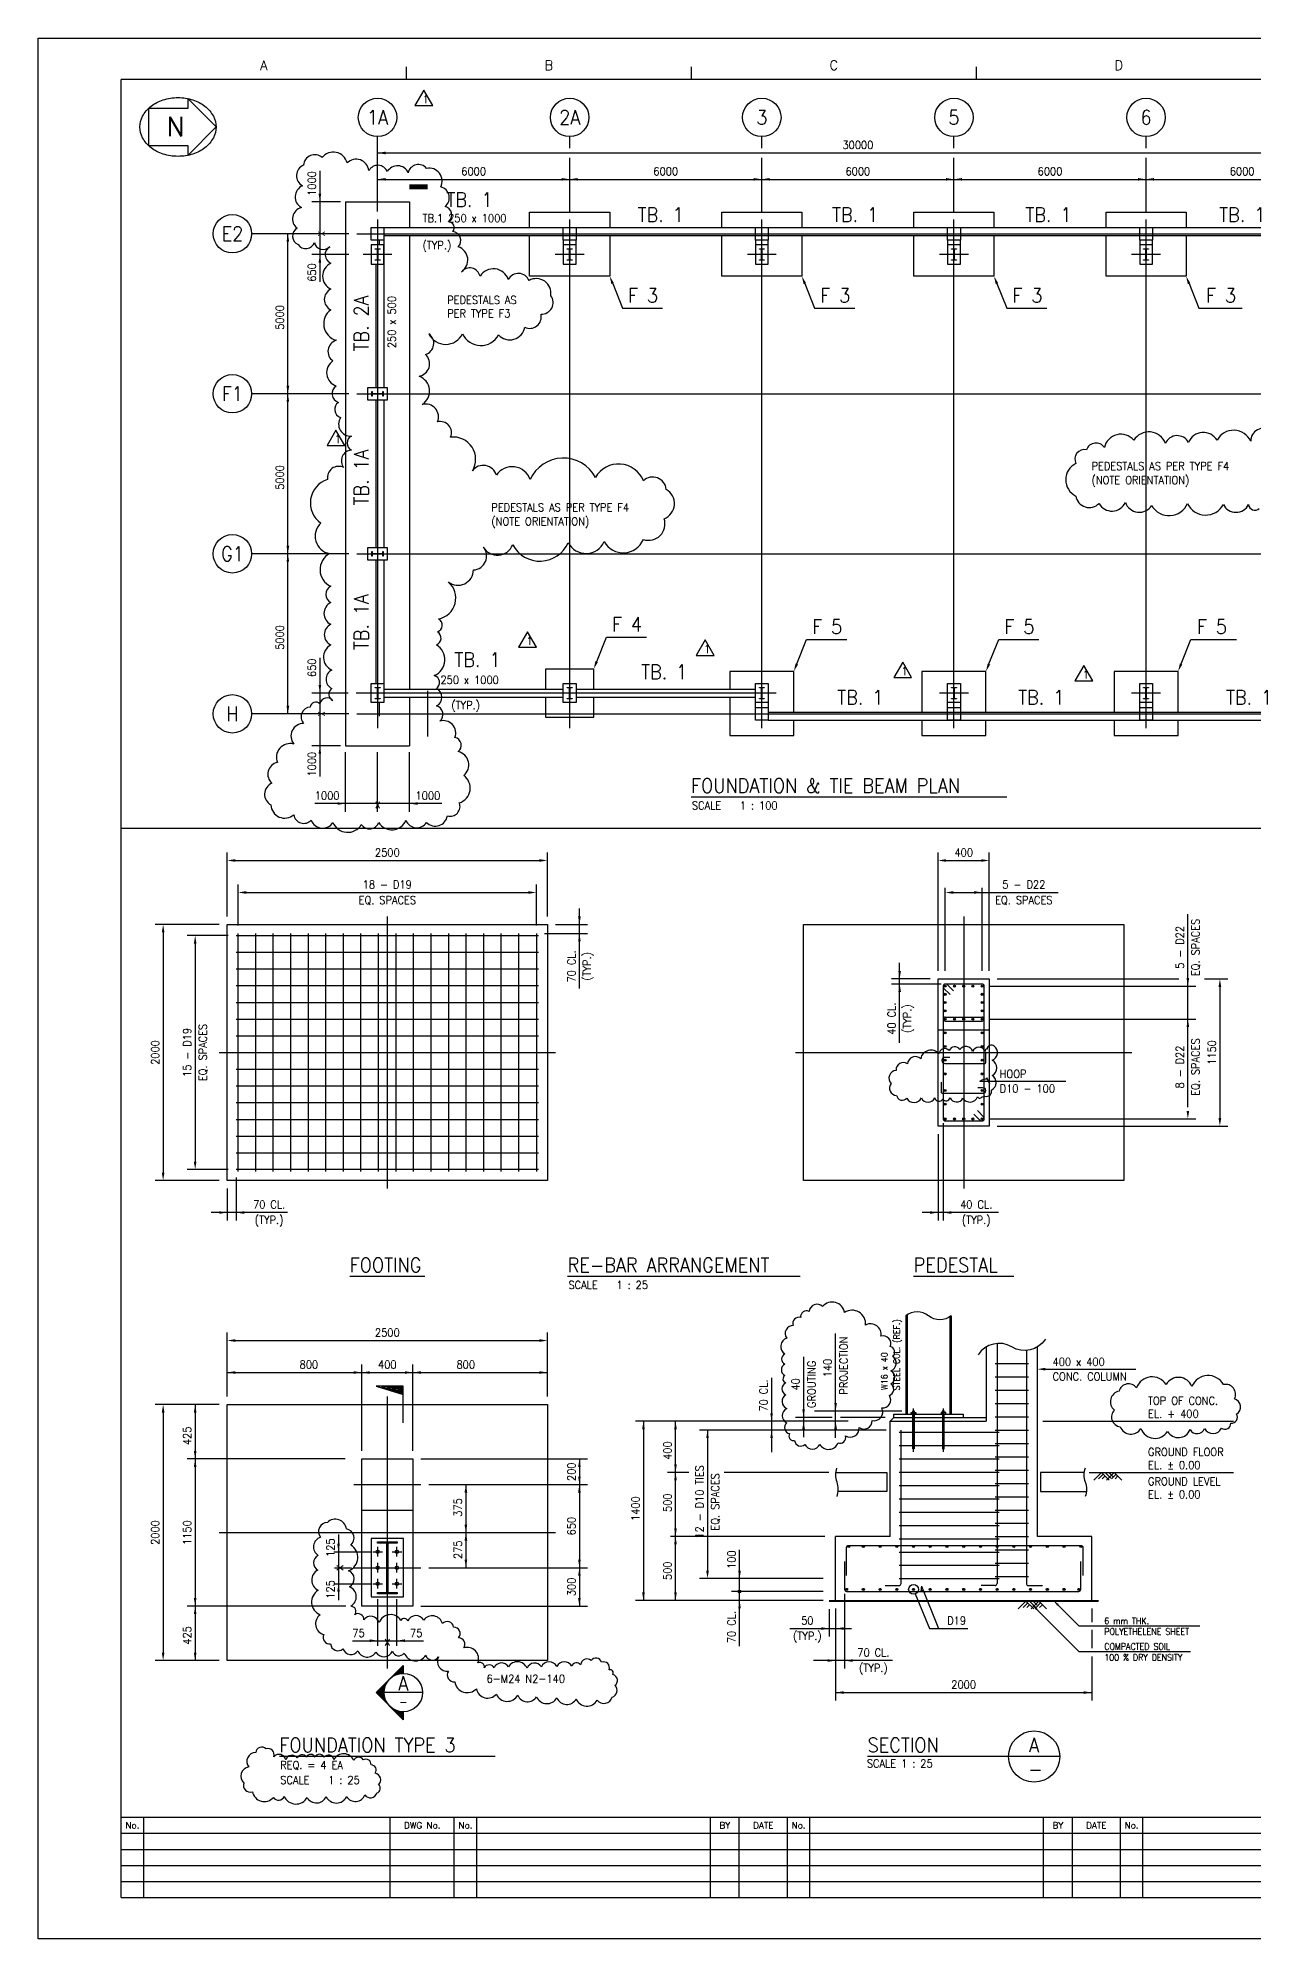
# Model space of a CAD drawing. Extents: x 0 to 84100, y -23336 to 59400.
# Drawn here: x 0 to 37971, y 0 to 59400 of the extents above; entities that cross this region are included whole.
import ezdxf
from ezdxf.enums import TextEntityAlignment as Align

# ---------------------------------------------------------------- set-up
doc = ezdxf.new("R2010")
doc.units = 0
doc.header["$LTSCALE"] = 2500
for name, pattern in [('CENTER', [0]), ('HIDDEN', [0]), ('PHANTOM2', [0])]:
    doc.linetypes.add(name, pattern=pattern)
doc.layers.get('0').update_dxf_attribs({"linetype": 'CONTINUOUS'})
for name, color, linetype in [('AS', 7, 'CENTER'), ('BEAM', 7, 'CONTINUOUS'), ('BORDER', 7, 'CONTINUOUS'), ('COL', 3, 'CONTINUOUS'), ('CUTLINE', 7, 'CONTINUOUS'), ('DIM', 6, 'CONTINUOUS'), ('REVCLOUD', 7, 'CONTINUOUS'), ('TEXTM', 1, 'CONTINUOUS')]:
    doc.layers.add(name, color=color, linetype=linetype)
doc.styles.get("Standard").update_dxf_attribs({"font": 'romans', "width": 0.8})

msp = doc.modelspace()

# ---------------------------------------------------------------- linework, layer by layer
at = {"color": 0}
for p, q in [((9602, 54283), (11602, 54283)), ((9602, 54283), (9602, 37283)), ((11602, 54283), (11602, 53483)), ((10652, 53083), (10652, 52933)), ((10802, 53083), (10802, 48483)), ((11602, 53233), (11602, 39058)), ((16402, 53083), (16402, 52333)), ((16802, 52933), (16402, 52933)), ((16802, 52333), (16802, 53083)), ((22402, 53083), (22402, 52333)), ((22802, 52933), (22402, 52933)), ((22802, 52333), (22802, 53083)), ((28402, 53083), (28402, 52333)), ((28802, 52933), (28402, 52933)), ((28802, 52333), (28802, 53083)), ((34402, 53083), (34402, 52333)), ((34802, 52933), (34402, 52933)), ((34802, 52333), (34802, 53083)), ((10552, 52333), (10552, 48483)), ((16402, 52333), (16802, 52333)), ((22402, 52333), (22802, 52333)), ((28402, 52333), (28802, 52333)), ((34402, 52333), (34802, 52333)), ((10552, 48083), (10552, 43483)), ((10802, 48083), (10802, 43483)), ((10552, 43083), (10552, 39233)), ((10802, 43083), (10802, 39233)), ((17352, 39683), (15852, 39683)), ((15852, 39683), (15852, 39058)), ((17352, 39058), (17352, 39683)), ((23602, 39608), (21602, 39608)), ((21602, 39608), (21602, 39058)), ((22402, 38483), (22402, 39233)), ((22402, 39233), (22802, 39233)), ((22802, 39233), (22802, 38483)), ((23602, 38333), (23602, 39608)), ((28402, 38483), (28402, 39233)), ((28402, 39233), (28802, 39233)), ((28802, 39233), (28802, 38483)), ((34402, 38483), (34402, 39233)), ((34402, 39233), (34802, 39233)), ((34802, 39233), (34802, 38483)), ((10652, 38633), (10652, 38208)), ((11602, 38808), (11602, 37283)), ((15852, 38808), (15852, 38183)), ((17352, 38183), (17352, 38808)), ((21602, 38808), (21602, 37608)), ((22802, 38633), (22402, 38633)), ((28802, 38633), (28402, 38633)), ((34802, 38633), (34402, 38633)), ((15852, 38183), (17352, 38183)), ((23602, 37608), (23602, 38083)), ((21602, 37608), (23602, 37608)), ((9602, 37283), (11602, 37283)), ((6187, 31356), (15627, 31356)), ((6251, 23980), (6251, 31420)), ((6798, 23980), (6798, 31420)), ((7346, 23980), (7346, 31420)), ((7894, 23980), (7894, 31420)), ((8442, 23980), (8442, 31420)), ((8989, 23980), (8989, 31420)), ((9537, 23980), (9537, 31420)), ((10085, 23980), (10085, 31420)), ((10633, 23980), (10633, 31420)), ((11181, 23980), (11181, 31420)), ((11728, 23980), (11728, 31420)), ((12276, 23980), (12276, 31420)), ((12824, 23980), (12824, 31420)), ((13372, 23980), (13372, 31420)), ((13919, 23980), (13919, 31420)), ((14467, 23980), (14467, 31420)), ((15015, 23980), (15015, 31420)), ((15563, 31420), (15563, 23980)), ((6187, 30834), (15627, 30834)), ((6187, 30311), (15627, 30311)), ((6187, 29789), (15627, 29789)), ((28479, 29514), (28267, 29726)), ((28593, 29628), (28381, 29840)), ((6187, 29267), (15627, 29267)), ((6187, 28745), (15627, 28745)), ((28331, 28680), (29483, 28680)), ((6187, 28222), (15627, 28222)), ((6187, 27700), (15627, 27700)), ((6187, 27178), (15627, 27178)), ((6187, 26655), (15627, 26655)), ((6187, 26133), (15627, 26133)), ((6187, 25611), (15627, 25611)), ((29433, 25560), (29221, 25772)), ((29547, 25674), (29335, 25886)), ((6187, 25089), (15627, 25089)), ((6187, 24566), (15627, 24566)), ((15627, 24044), (6187, 24044)), ((12082, 20700), (9732, 20700)), ((23796, 20700), (16538, 20700)), ((30469, 20700), (27344, 20700)), ((29607, 18500), (29607, 16180)), ((29951, 18609), (29951, 11108)), ((31207, 12580), (31207, 18500)), ((29887, 17980), (30927, 17980)), ((30863, 18391), (30863, 11108)), ((29887, 17564), (30927, 17564)), ((29887, 17148), (30927, 17148)), ((29887, 16732), (30927, 16732)), ((26607, 16180), (26727, 16300)), ((26607, 16180), (29607, 16180)), ((26607, 12580), (26607, 16180)), ((26727, 16300), (29607, 16300)), ((29887, 16316), (30927, 16316)), ((26887, 15836), (30015, 15836)), ((26951, 11108), (26951, 15900)), ((29887, 15900), (30927, 15900)), ((29887, 15484), (30927, 15484)), ((26887, 15420), (30015, 15420)), ((26887, 15004), (30015, 15004)), ((29887, 15068), (30927, 15068)), ((26887, 14588), (30015, 14588)), ((29887, 14652), (30927, 14652)), ((33121, 14380), (33264, 14523)), ((33234, 14380), (33321, 14467)), ((33504, 14397), (33321, 14580)), ((33561, 14453), (33434, 14580)), ((33521, 14380), (33664, 14523)), ((33634, 14380), (33721, 14467)), ((26887, 14172), (30015, 14172)), ((26887, 13756), (30015, 13756)), ((29887, 14236), (30927, 14236)), ((29887, 13820), (30927, 13820)), ((10107, 13400), (11707, 13400)), ((26887, 13340), (30015, 13340)), ((29887, 13404), (30927, 13404)), ((24907, 10580), (24907, 12580)), ((26607, 12580), (24907, 12580)), ((26887, 12924), (30015, 12924)), ((26887, 12508), (30015, 12508)), ((29887, 12988), (30927, 12988)), ((29887, 12572), (30927, 12572)), ((32907, 12580), (31207, 12580)), ((32907, 10580), (32907, 12580)), ((26887, 12092), (30015, 12092)), ((29887, 12156), (30927, 12156)), ((26887, 11676), (30015, 11676)), ((29887, 11740), (30927, 11740)), ((29887, 11324), (30927, 11324)), ((26451, 11044), (26887, 11044)), ((26887, 11260), (30015, 11260)), ((29887, 11044), (29451, 11044)), ((30927, 11044), (31363, 11044)), ((24707, 10580), (33107, 10580)), ((24707, 10556), (33107, 10556)), ((25707, 10580), (25707, 10556)), ((30765, 10356), (30908, 10499)), ((30878, 10356), (30965, 10443)), ((31148, 10373), (30965, 10556)), ((31205, 10429), (31078, 10556)), ((31165, 10356), (31308, 10499)), ((31278, 10356), (31365, 10443)), ((33107, 10580), (33107, 10556)), ((33107, 10580), (33107, 10556)), ((12007, 7700), (10807, 7700)), ((14275, 5700), (7538, 5700))]:
    msp.add_line(p, q, dxfattribs=at)
at = {"color": 0, "linetype": 'HIDDEN'}
msp.add_line((29707, 28400), (28107, 28400), dxfattribs=at)
at = {"color": 0, "linetype": 'PHANTOM2'}
for p, q in [((27095, 19473), (27095, 16400)), ((27140, 19504), (27140, 16400)), ((28473, 19441), (28473, 16400)), ((28518, 19473), (28518, 16400))]:
    msp.add_line(p, q, dxfattribs=at)
at = {"color": 0}
for points in [[(15352, 53483), (15352, 53958), (17852, 53958), (17852, 53483)], [(21352, 53483), (21352, 53958), (23852, 53958), (23852, 53483)], [(27352, 53483), (27352, 53958), (29852, 53958), (29852, 53483)], [(33352, 53483), (33352, 53958), (35852, 53958), (35852, 53483)], [(17852, 53233), (17852, 51958), (15352, 51958), (15352, 53233)], [(23852, 53233), (23852, 51958), (21352, 51958), (21352, 53233)], [(29852, 53233), (29852, 51958), (27352, 51958), (27352, 53233)], [(35852, 53233), (35852, 51958), (33352, 51958), (33352, 53233)], [(19702, 47795)], [(29602, 38333), (29602, 39608), (27602, 39608), (27602, 38333)], [(35602, 38333), (35602, 39608), (33602, 39608), (33602, 38333)], [(27602, 38083), (27602, 37608), (29602, 37608), (29602, 38083)], [(33602, 38083), (33602, 37608), (35602, 37608), (35602, 38083)], [(34701, 37500)], [(11407, 16124), (11407, 17276), (10557, 17276), (11407, 17017)], [(32968, 14340), (33208, 14580), (33448, 14340)], [(33368, 14340), (33608, 14580), (33848, 14340)], [(30612, 10316), (30852, 10556), (31092, 10316)], [(31012, 10316), (31252, 10556), (31492, 10316)], [(11407, 7100), (11407, 6851), (10558, 7700), (11407, 8549), (11407, 8300)], [(11105, 8219), (11387, 8500), (11387, 8300)], [(11163, 8248), (11367, 8452), (11367, 8300)], [(11210, 8267), (11347, 8404), (11347, 8300)], [(11251, 8279), (11327, 8355), (11327, 8300)], [(10888, 7399), (10586, 7700), (10888, 8001)], [(10858, 7456), (10615, 7700), (10858, 7944)], [(10840, 7503), (10643, 7700), (10840, 7897)], [(10827, 7544), (10671, 7700), (10827, 7856)], [(10819, 7581), (10700, 7700), (10819, 7819)], [(10813, 7615), (10728, 7700), (10813, 7785)], [(10809, 7647), (10756, 7700), (10809, 7753)], [(10807, 7677), (10784, 7700), (10807, 7723)], [(11288, 8288), (11307, 8307), (11307, 8300)], [(11387, 7100), (11387, 6900), (11105, 7181)], [(11367, 7100), (11367, 6948), (11163, 7152)], [(11347, 7100), (11347, 6996), (11210, 7133)], [(11327, 7100), (11327, 7045), (11251, 7121)], [(11307, 7100), (11307, 7093), (11288, 7112)]]:
    msp.add_lwpolyline(points, dxfattribs=at)
for points in [[(10802, 52333), (10802, 52933), (10402, 52933), (10402, 52333)], [(10526, 52455), (10526, 52466), (10597, 52466), (10597, 52799), (10526, 52799), (10526, 52810), (10679, 52810), (10679, 52799), (10607, 52799), (10607, 52466), (10679, 52466), (10679, 52455)], [(16526, 52455), (16526, 52466), (16597, 52466), (16597, 52799), (16526, 52799), (16526, 52810), (16679, 52810), (16679, 52799), (16607, 52799), (16607, 52466), (16679, 52466), (16679, 52455)], [(22526, 52455), (22526, 52466), (22597, 52466), (22597, 52799), (22526, 52799), (22526, 52810), (22679, 52810), (22679, 52799), (22607, 52799), (22607, 52466), (22679, 52466), (22679, 52455)], [(28526, 52455), (28526, 52466), (28597, 52466), (28597, 52799), (28526, 52799), (28526, 52810), (28679, 52810), (28679, 52799), (28607, 52799), (28607, 52466), (28679, 52466), (28679, 52455)], [(34526, 52455), (34526, 52466), (34597, 52466), (34597, 52799), (34526, 52799), (34526, 52810), (34679, 52810), (34679, 52799), (34607, 52799), (34607, 52466), (34679, 52466), (34679, 52455)], [(10302, 48483), (10902, 48483), (10902, 48083), (10302, 48083)], [(10780, 48206), (10769, 48206), (10769, 48278), (10436, 48278), (10436, 48206), (10425, 48206), (10425, 48359), (10436, 48359), (10436, 48288), (10769, 48288), (10769, 48359), (10780, 48359)], [(10302, 43483), (10902, 43483), (10902, 43083), (10302, 43083)], [(10780, 43206), (10769, 43206), (10769, 43278), (10436, 43278), (10436, 43206), (10425, 43206), (10425, 43359), (10436, 43359), (10436, 43288), (10769, 43288), (10769, 43359), (10780, 43359)], [(10802, 39233), (10802, 38633), (10402, 38633), (10402, 39233)], [(16802, 39233), (16802, 38633), (16402, 38633), (16402, 39233)], [(10526, 38755), (10526, 38766), (10597, 38766), (10597, 39099), (10526, 39099), (10526, 39110), (10679, 39110), (10679, 39099), (10607, 39099), (10607, 38766), (10679, 38766), (10679, 38755)], [(16526, 38755), (16526, 38766), (16597, 38766), (16597, 39099), (16526, 39099), (16526, 39110), (16679, 39110), (16679, 39099), (16607, 39099), (16607, 38766), (16679, 38766), (16679, 38755)], [(22526, 38755), (22526, 38766), (22597, 38766), (22597, 39099), (22526, 39099), (22526, 39110), (22679, 39110), (22679, 39099), (22607, 39099), (22607, 38766), (22679, 38766), (22679, 38755)], [(28526, 38755), (28526, 38766), (28597, 38766), (28597, 39099), (28526, 39099), (28526, 39110), (28679, 39110), (28679, 39099), (28607, 39099), (28607, 38766), (28679, 38766), (28679, 38755)], [(34526, 38755), (34526, 38766), (34597, 38766), (34597, 39099), (34526, 39099), (34526, 39110), (34679, 39110), (34679, 39099), (34607, 39099), (34607, 38766), (34679, 38766), (34679, 38755)], [(15907, 31700), (15907, 23700), (5907, 23700), (5907, 31700)], [(33907, 31700), (33907, 23700), (23907, 23700), (23907, 31700)], [(28107, 30000), (29707, 30000), (29707, 25400), (28107, 25400)], [(11382, 17051), (11382, 17251), (10725, 17251)], [(15907, 16700), (15907, 8700), (5907, 8700), (5907, 16700)], [(11357, 17085), (11357, 17226), (10893, 17226)], [(11332, 17118), (11332, 17201), (11061, 17201)], [(11307, 17152), (11307, 17176), (11229, 17176)], [(27412, 16404), (27268, 16404), (27268, 16452), (27412, 16452)], [(27316, 15318), (27316, 16500), (27364, 16500), (27364, 15318)], [(28201, 16404), (28345, 16404), (28345, 16452), (28201, 16452)], [(28297, 15318), (28297, 16500), (28249, 16500), (28249, 15318)], [(11707, 10400), (10107, 10400), (10107, 15000), (11707, 15000)], [(10602, 10787), (10602, 10831), (10887, 10831), (10887, 12369), (10602, 12369), (10602, 12413), (11211, 12413), (11211, 12369), (10927, 12369), (10927, 10831), (11211, 10831), (11211, 10787)]]:
    msp.add_lwpolyline(points, close=True, dxfattribs=at)
for points in [[(28331, 25560), (29483, 25560, 0.414214), (29547, 25624), (29547, 29776, 0.414214), (29483, 29840), (28331, 29840, 0.414214), (28267, 29776), (28267, 25624, 0.414214)], [(23628, 15573, 0.625), (23948, 15456, 0.625), (24414, 15456, 0.625), (24983, 15500, 0.625), (25216, 15718, 0.625), (25638, 15980, 0.625), (26046, 16199, 0.625), (26352, 16592, 0.625), (26585, 16985, 0.625), (26629, 17349, 0.625), (26629, 17757, 0.625), (26687, 18209, 0.625), (26614, 18515, 0.625), (26323, 18835, 0.625), (25842, 19185, 0.625), (25187, 19578, 0.625), (24502, 19767, 0.625), (24079, 19607, 0.625), (23817, 19418, 0.625), (23584, 19170, 0.625), (23380, 18777, 0.625), (23322, 18282, 0.625), (23322, 17961, 0.625), (23322, 17612, 0.625), (23351, 17379, 0.625), (23351, 17000, 0.625), (23380, 16578, 0.625), (23380, 16126, 0.625), (23467, 15791, 0.625)], [(36430, 15950, 0.625), (36953, 15961, 0.625), (37249, 16120, 0.625), (37431, 16404, 0.625), (37363, 16882, 0.625), (37022, 17325, 0.625), (36033, 17268, 0.625), (35225, 17325, 0.625), (34305, 17223, 0.625), (33759, 17120, 0.625), (33611, 16529, 0.625), (33793, 16007, 0.625), (34441, 15950, 0.625), (35271, 15859, 0.625), (35976, 15916, 0.625)], [(17835, 8412, 0.625), (17597, 8649, 0.625), (17271, 8699, 0.625), (16944, 8570, 0.625), (16667, 8521, 0.625), (16202, 8511, 0.625), (15717, 8501, 0.625), (15272, 8461, 0.625), (14688, 8501, 0.625), (14242, 8471, 0.625), (13936, 8471, 0.625), (13738, 8629, 0.625), (13292, 9094, 0.625), (13134, 9411, 0.625), (12976, 9747, 0.625), (12629, 9856, 0.625), (12045, 9965, 0.625), (11551, 9935, 0.625), (11333, 9955, 0.625), (10650, 9886, 0.625), (10175, 9975, 0.625), (9888, 10133, 0.625), (9769, 10400, 0.625), (9730, 11004, 0.625), (9700, 11508, 0.625), (9769, 12310, 0.625), (9631, 12814, 0.625), (9037, 13012, 0.625), (8819, 12557, 0.625), (8750, 11983, 0.625), (8740, 11528, 0.625), (8750, 10895, 0.625), (8809, 10133, 0.625), (8928, 9510, 0.625), (9136, 9223, 0.625), (9522, 9065, 0.625), (9987, 9005, 0.625), (10551, 8966, 0.625), (11066, 8996, 0.625), (11432, 8936, 0.625), (12105, 8867, 0.625), (12510, 8817, 0.625), (12817, 8372, 0.625), (13015, 8036, 0.625), (13688, 7818, 0.625), (14312, 7650, 0.625), (14985, 7620, 0.625), (15569, 7571, 0.625), (16202, 7531, 0.625), (16806, 7502, 0.625), (17459, 7462, 0.625), (17924, 7561, 0.625), (18013, 7917, 0.625), (17954, 8263, 0.625)]]:
    msp.add_lwpolyline(points, format="xyb", close=True, dxfattribs=at)
for points in [[(28469, 27548), (28316, 27548, 0.414214), (28226, 27458), (28226, 27445, 0.414214), (28316, 27355), (29553, 27355, 0.414214), (29603, 27405), (29603, 27719)], [(29344, 26607), (29497, 26607, -0.414214), (29587, 26517), (29587, 26504, -0.414214), (29497, 26414), (28260, 26414, -0.414214), (28210, 26464), (28210, 26778)], [(28518, 19473, -0.3433), (27807, 19473, 0.3433), (27095, 19473, 0.3433)], [(31457, 18742, -0.40473), (30407, 18500, 0.40473), (29357, 18258, 0.278173)], [(24939, 14714, 0.175093), (24940, 14280, -0.175721), (24940, 13822)], [(32698, 14714, 0.175093), (32699, 14280, -0.175721), (32699, 13822)], [(25251, 11360), (25251, 12236, -0.414214), (25315, 12300), (32563, 12300, -0.414214), (32627, 12236), (32627, 11360)], [(25187, 11800), (25187, 10924, 0.414214), (25251, 10860), (32499, 10860, 0.414214), (32563, 10924), (32563, 11800)]]:
    msp.add_lwpolyline(points, format="xyb", dxfattribs=at)
at = {"color": 0, "linetype": 'HIDDEN'}
for points in [[(26727, 16300), (26727, 16400), (28887, 16400), (28887, 16300)], [(24907, 14580), (26507, 14580), (26507, 13980), (24976, 13980)], [(32666, 14580), (31307, 14580), (31307, 13980), (32735, 13980)]]:
    msp.add_lwpolyline(points, dxfattribs=at)
msp.add_lwpolyline([(11411, 12511), (10402, 12511), (10402, 10689), (11411, 10689)], close=True, dxfattribs=at)
at = {"color": 0}
for centre, radius in [((10602, 56919), 600), ((16602, 56919), 600), ((22602, 56919), 600), ((28602, 56919), 600), ((34602, 56919), 600), ((6070, 53283), 600), ((6070, 48283), 600), ((6070, 43283), 600), ((6070, 38283), 600), ((28331, 29776), 32), ((28331, 29776), 32), ((28331, 29776), 17), ((28331, 29776), 17), ((28619, 29776), 32), ((28619, 29776), 32), ((28619, 29776), 17), ((28619, 29776), 17), ((28907, 29776), 32), ((28907, 29776), 32), ((28907, 29776), 17), ((28907, 29776), 17), ((29195, 29776), 32), ((29195, 29776), 32), ((29195, 29776), 17), ((29195, 29776), 17), ((29483, 29776), 32), ((29483, 29776), 32), ((29483, 29776), 17), ((29483, 29776), 17), ((28331, 29518), 32), ((28331, 29518), 32), ((28331, 29260), 32), ((28331, 29260), 32), ((28331, 29518), 17), ((28331, 29518), 17), ((28331, 29260), 17), ((28331, 29260), 17), ((29483, 29518), 32), ((29483, 29518), 32), ((29483, 29260), 32), ((29483, 29260), 32), ((29483, 29518), 17), ((29483, 29518), 17), ((29483, 29260), 17), ((29483, 29260), 17), ((28331, 29002), 32), ((28331, 29002), 32), ((28331, 28744), 32), ((28331, 29002), 17), ((28331, 29002), 17), ((28331, 28744), 17), ((28619, 28744), 32), ((28619, 28744), 32), ((28619, 28744), 17), ((28619, 28744), 17), ((28907, 28744), 32), ((28907, 28744), 32), ((28907, 28744), 17), ((28907, 28744), 17), ((29195, 28744), 32), ((29195, 28744), 32), ((29195, 28744), 17), ((29195, 28744), 17), ((29483, 29002), 32), ((29483, 29002), 32), ((29483, 28744), 32), ((29483, 29002), 17), ((29483, 29002), 17), ((29483, 28744), 17), ((28331, 28315), 32), ((28331, 27887), 32), ((28331, 28315), 17), ((29483, 28315), 32), ((29483, 27887), 32), ((29483, 28315), 17), ((28331, 27458), 32), ((28331, 27887), 17), ((28331, 27458), 17), ((29483, 27458), 32), ((29483, 27887), 17), ((29483, 27458), 17), ((28331, 27030), 32), ((28331, 27030), 17), ((29483, 27030), 32), ((29483, 27030), 17), ((28331, 26514), 32), ((28331, 26514), 17), ((29483, 26514), 32), ((29483, 26514), 17), ((28331, 26086), 32), ((28331, 25624), 32), ((28331, 26086), 17), ((28331, 25624), 17), ((28619, 25624), 32), ((28619, 25624), 32), ((28619, 25624), 17), ((28619, 25624), 17), ((28907, 25624), 32), ((28907, 25624), 32), ((28907, 25624), 17), ((28907, 25624), 17), ((29195, 25624), 32), ((29195, 25624), 32), ((29195, 25624), 17), ((29195, 25624), 17), ((29483, 26086), 32), ((29483, 25624), 32), ((29483, 26086), 17), ((29483, 25624), 17), ((10607, 12100), 50), ((11206, 12100), 50), ((25315, 12268), 32), ((25315, 12268), 12), ((25773, 12268), 32), ((25773, 12268), 12), ((26295, 12268), 32), ((26295, 12268), 12), ((26817, 12268), 32), ((26817, 12268), 12), ((27340, 12268), 32), ((27340, 12268), 12), ((27862, 12268), 32), ((27862, 12268), 12), ((28384, 12268), 32), ((28384, 12268), 12), ((28907, 12268), 32), ((28907, 12268), 12), ((29429, 12268), 32), ((29429, 12268), 12), ((29951, 12268), 32), ((29951, 12268), 12), ((30473, 12268), 32), ((30473, 12268), 12), ((30996, 12268), 32), ((30996, 12268), 12), ((31518, 12268), 32), ((31518, 12268), 12), ((32040, 12268), 32), ((32040, 12268), 12), ((32563, 12268), 32), ((32563, 12268), 12), ((10607, 11600), 50), ((11206, 11600), 50), ((10607, 11100), 50), ((11206, 11100), 50), ((25251, 10924), 32), ((25251, 10924), 12), ((25773, 10924), 32), ((25773, 10924), 12), ((26295, 10924), 32), ((26295, 10924), 12), ((26817, 10924), 32), ((26817, 10924), 12), ((27340, 10924), 152), ((27340, 10924), 32), ((27340, 10924), 12), ((27862, 10924), 32), ((27862, 10924), 12), ((28384, 10924), 32), ((28384, 10924), 12), ((28907, 10924), 32), ((28907, 10924), 12), ((29429, 10924), 32), ((29429, 10924), 12), ((29951, 10924), 32), ((29951, 10924), 12), ((30473, 10924), 32), ((30473, 10924), 12), ((30996, 10924), 32), ((30996, 10924), 12), ((31518, 10924), 32), ((31518, 10924), 12), ((32040, 10924), 32), ((32040, 10924), 12), ((32499, 10924), 32), ((32499, 10924), 12), ((11407, 7700), 600)]:
    msp.add_circle(centre, radius, dxfattribs=at)
for centre, start, end in [((28331, 28744), 90, 270), ((29483, 28744), 270, 90), ((26887, 11108), 270, 0), ((29887, 11108), 270, 0), ((30927, 11108), 180, 270)]:
    msp.add_arc(centre, 64, start, end, dxfattribs=at)
at = {"layer": 'AS', "color": 0}
for p, q in [((10602, 53733), (10602, 37833)), ((16602, 37833), (16602, 53733)), ((22602, 37833), (22602, 53733)), ((28602, 37833), (28602, 53733)), ((34602, 37833), (34602, 53733)), ((9952, 53283), (41252, 53283)), ((9952, 48283), (41252, 48283)), ((9952, 43283), (41252, 43283)), ((23052, 38933), (9937, 38933)), ((9952, 38283), (41252, 38283)), ((10907, 31950), (10907, 23450)), ((28907, 31950), (28907, 23450)), ((5657, 27700), (16157, 27700)), ((23657, 27700), (34157, 27700)), ((10907, 16950), (10907, 8450)), ((27340, 15226), (27340, 16580)), ((28273, 15226), (28273, 16580)), ((9857, 14200), (11957, 14200)), ((5657, 12700), (16157, 12700)), ((9857, 11600), (11957, 11600))]:
    msp.add_line(p, q, dxfattribs=at)
at = {"layer": 'AS', "color": 0, "linetype": 'HIDDEN'}
for p, q in [((11052, 52633), (10152, 52633)), ((17052, 52633), (16152, 52633)), ((23052, 52633), (22152, 52633)), ((29052, 52633), (28152, 52633)), ((35052, 52633), (34152, 52633)), ((29052, 38933), (28152, 38933)), ((35052, 38933), (34152, 38933))]:
    msp.add_line(p, q, dxfattribs=at)
at = {"layer": 'BEAM', "color": 0}
for p, q in [((10602, 53483), (40402, 53483)), ((10802, 53233), (40402, 53233)), ((10602, 39058), (10607, 39058)), ((10602, 38808), (10607, 38808)), ((10802, 39058), (16402, 39058)), ((10802, 38808), (16402, 38808)), ((16802, 39058), (22402, 39058)), ((16802, 38808), (22402, 38808)), ((22802, 38333), (40402, 38333)), ((22802, 38083), (40602, 38083))]:
    msp.add_line(p, q, dxfattribs=at)
at = {"layer": 'BORDER', "color": 0}
for p, q in [((11500, 58500), (11500, 58100)), ((20400, 58500), (20400, 58100)), ((29300, 58500), (29300, 58100)), ((2600, 1300), (2600, 58100)), ((82800, 58100), (2600, 58100)), ((82800, 3800), (2600, 3800)), ((3300, 1300), (3300, 3800)), ((11000, 1300), (11000, 3800)), ((13000, 1300), (13000, 3800)), ((13700, 1300), (13700, 3800)), ((21000, 1300), (21000, 3800)), ((21900, 1300), (21900, 3800)), ((23400, 1300), (23400, 3800)), ((24100, 1300), (24100, 3800)), ((31400, 1300), (31400, 3800)), ((32300, 1300), (32300, 3800)), ((33800, 1300), (33800, 3800)), ((34500, 1300), (34500, 3800)), ((57800, 3300), (2600, 3300)), ((2600, 2800), (57800, 2800)), ((2600, 2300), (57800, 2300)), ((2600, 1800), (57800, 1800)), ((2600, 1300), (82800, 1300))]:
    msp.add_line(p, q, dxfattribs=at)
at = {"layer": 'COL', "color": 0}
for points in [[(10802, 53483), (10802, 53083), (10402, 53083), (10402, 53483)], [(16802, 53483), (16802, 53083), (16402, 53083), (16402, 53483)], [(22802, 53483), (22802, 53083), (22402, 53083), (22402, 53483)], [(28802, 53483), (28802, 53083), (28402, 53083), (28402, 53483)], [(34802, 53483), (34802, 53083), (34402, 53083), (34402, 53483)], [(22802, 38483), (22802, 38083), (22402, 38083), (22402, 38483)], [(28802, 38483), (28802, 38083), (28402, 38083), (28402, 38483)], [(34802, 38483), (34802, 38083), (34402, 38083), (34402, 38483)]]:
    msp.add_lwpolyline(points, close=True, dxfattribs=at)
at = {"layer": 'CUTLINE', "color": 0}
msp.add_lwpolyline([(0, 0), (0, 59400), (84100, 59400), (84100, 0)], close=True, dxfattribs=at)
at = {"layer": 'DIM', "color": 0}
for p, q in [((10602, 53983), (10602, 56319)), ((16602, 55958), (16602, 56319)), ((22602, 55958), (22602, 56319)), ((28602, 55958), (28602, 56319)), ((34602, 55958), (34602, 56319)), ((8801, 55250), (8801, 51777)), ((10602, 55808), (40602, 55808)), ((16602, 53983), (16602, 55658)), ((22602, 53983), (22602, 55658)), ((28602, 53983), (28602, 55658)), ((34602, 53983), (34602, 55658)), ((10602, 54984), (40602, 54984)), ((9443, 54283), (8551, 54283)), ((9702, 53283), (6670, 53283)), ((7801, 38283), (7801, 53283)), ((9702, 52633), (8551, 52633)), ((17945, 51725), (18251, 50958)), ((23945, 51725), (24251, 50958)), ((29945, 51725), (30251, 50958)), ((35945, 51725), (36251, 50958)), ((18251, 50958), (19504, 50958)), ((24251, 50958), (25504, 50958)), ((30251, 50958), (31504, 50958)), ((36251, 50958), (37602, 50958)), ((9702, 48283), (6670, 48283)), ((9702, 43283), (6670, 43283)), ((17445, 39915), (17751, 40683)), ((17751, 40683), (19004, 40683)), ((23695, 39840), (24001, 40608)), ((24001, 40608), (25254, 40608)), ((29695, 39840), (30001, 40608)), ((30001, 40608), (31254, 40608)), ((35695, 39840), (36001, 40608)), ((36001, 40608), (37431, 40608)), ((8801, 40028), (8801, 36323)), ((9687, 38933), (8551, 38933)), ((9702, 38283), (6670, 38283)), ((9443, 37283), (8551, 37283)), ((9602, 35223), (9602, 37083)), ((10602, 35223), (10602, 37083)), ((11602, 35223), (11602, 37083)), ((30252, 35682), (20393, 35682)), ((12610, 35480), (8643, 35480)), ((45754, 34700), (2600, 34700)), ((5907, 31950), (5907, 33950)), ((15907, 31950), (15907, 33950)), ((28107, 30250), (28107, 33950)), ((29707, 30250), (29707, 33950)), ((6157, 33700), (15657, 33700)), ((28357, 33700), (29457, 33700)), ((6251, 31670), (6251, 32950)), ((6501, 32700), (15313, 32700)), ((15563, 31670), (15563, 32950)), ((28331, 30250), (28331, 32847)), ((28451, 32700), (31853, 32700)), ((29483, 30250), (29483, 32847)), ((16907, 29701), (16907, 32200)), ((5657, 31700), (3657, 31700)), ((16157, 31700), (17157, 31700)), ((35907, 25994), (35907, 32022)), ((3907, 31450), (3907, 23950)), ((5937, 31356), (4657, 31356)), ((4907, 31106), (4907, 24294)), ((15813, 31420), (17157, 31420)), ((26907, 28001), (26907, 30500)), ((27857, 30000), (26657, 30000)), ((28201, 29840), (26657, 29840)), ((29733, 29776), (36157, 29776)), ((29957, 30000), (35627, 30000)), ((36428, 30000), (37157, 30000)), ((36907, 29750), (36907, 25650)), ((28331, 28808), (29483, 28808)), ((29733, 28744), (36157, 28744)), ((29409, 26809), (32101, 26809)), ((29733, 25624), (36157, 25624)), ((28107, 25150), (28107, 22450)), ((28267, 25494), (28267, 22450)), ((29957, 25400), (37157, 25400)), ((5937, 24044), (4657, 24044)), ((6187, 23794), (6187, 22450)), ((5657, 23700), (3657, 23700)), ((5907, 23450), (5907, 22450)), ((7795, 22700), (5407, 22700)), ((29995, 22700), (27607, 22700)), ((5907, 16950), (5907, 18950)), ((6157, 18700), (15657, 18700)), ((15907, 16950), (15907, 18950)), ((24907, 15663), (24907, 18922)), ((10107, 15250), (10107, 17950)), ((11707, 15250), (11707, 17950)), ((23907, 18190), (23907, 15680)), ((5907, 17700), (15907, 17700)), ((22907, 17536), (22907, 15210)), ((31457, 17805), (34283, 17805)), ((5657, 16700), (3657, 16700)), ((4907, 16700), (4907, 8700)), ((3907, 16450), (3907, 8950)), ((25302, 16180), (18657, 16180)), ((18907, 16180), (18907, 10580)), ((19907, 10580), (19907, 16180)), ((24804, 16300), (23657, 16300)), ((24249, 16500), (26978, 16500)), ((26452, 16300), (25063, 16300)), ((31376, 16180), (37329, 16180)), ((26489, 15900), (20656, 15900)), ((20907, 15900), (20907, 11510)), ((9591, 15000), (4657, 15000)), ((11957, 15000), (17157, 15000)), ((16907, 15000), (16907, 10400)), ((20328, 14580), (19657, 14580)), ((24700, 14580), (21422, 14580)), ((32826, 14580), (37329, 14580)), ((12207, 14200), (17157, 14200)), ((13361, 14200), (13361, 11600)), ((9383, 12636), (9383, 10583)), ((24570, 12580), (19754, 12580)), ((9237, 12100), (10424, 12100)), ((10457, 12100), (10757, 12100)), ((10607, 11950), (10607, 12250)), ((11056, 12100), (11356, 12100)), ((11206, 11950), (11206, 12250)), ((21907, 9153), (21907, 12161)), ((9262, 11600), (9786, 11600)), ((10457, 11600), (10757, 11600)), ((10607, 11450), (10607, 11750)), ((11056, 11600), (11356, 11600)), ((11206, 11450), (11206, 11750)), ((12207, 11600), (17157, 11600)), ((9237, 11100), (10424, 11100)), ((10457, 11100), (10757, 11100)), ((10607, 10950), (10607, 11250)), ((11056, 11100), (11356, 11100)), ((11206, 10950), (11206, 11250)), ((24515, 11260), (20657, 11260)), ((24515, 10860), (21657, 10860)), ((25187, 10781), (25187, 8450)), ((27394, 10782), (27838, 9700)), ((27586, 11029), (28122, 9700)), ((9607, 10400), (4657, 10400)), ((10607, 9165), (10607, 10620)), ((11206, 9165), (11206, 10620)), ((11957, 10400), (17157, 10400)), ((23657, 10580), (18657, 10580)), ((24515, 10580), (21657, 10580)), ((24707, 10306), (24707, 9450)), ((24907, 10330), (24907, 7450)), ((31189, 10297), (32507, 8980)), ((31848, 10439), (32507, 9780)), ((32907, 10330), (32907, 9896)), ((23481, 9700), (25407, 9700)), ((27838, 9700), (29041, 9700)), ((32507, 9780), (36283, 9780)), ((32907, 9657), (32907, 9090)), ((9823, 9321), (12036, 9321)), ((32507, 8980), (35989, 8980)), ((5657, 8700), (3657, 8700)), ((26687, 8700), (24217, 8700)), ((32907, 8828), (32907, 7450)), ((24907, 7700), (32907, 7700)), ((31907, 5700), (25907, 5700))]:
    msp.add_line(p, q, dxfattribs=at)
msp.add_lwpolyline([(4371, 55702, -0.077455), (3903, 55775, -0.087155), (3529, 55971, -0.105634), (3266, 56282, -0.123847), (3181, 56620, -0.123847), (3266, 56958, -0.105634), (3529, 57269, -0.087155), (3903, 57465, -0.077455), (4371, 57538, -0.077455), (4839, 57465, -0.087155), (5212, 57269, -0.105634), (5475, 56958, -0.123847), (5561, 56620, -0.123847), (5475, 56282, -0.105634), (5212, 55971, -0.087155), (4839, 55775, -0.077455)], format="xyb", close=True, dxfattribs=at)
msp.add_lwpolyline([(4673, 55732), (5561, 56620), (4673, 57508), (4673, 57202), (3451, 57202), (3451, 56038), (4673, 56038)], close=True, dxfattribs=at)
for points in [[(10803, 52433, 0, 100, 0), (11031, 52238, 0, 0, 0), (12229, 51218, 0, 0, 0), (12626, 51218, 0, 0, 0)], [(10898, 48090, 0, 100, 0), (11067, 47842, 0, 0, 0), (13185, 44731, 0, 0, 0), (14000, 44731, 0, 0, 0)], [(10802, 39233, 0, 100, 0), (10922, 39508, 0, 0, 0), (13185, 44731, 0, 0, 0)], [(10902, 43483, 0, 100, 0), (11166, 43627, 0, 0, 0), (13185, 44731, 0, 0, 0)], [(11234, 11548, 0, 100, 0), (11400, 11298, 0, 0, 0), (13253, 8501, 0, 0, 0.22369), (13807, 8165, 0, 0, 0.832728)]]:
    msp.add_lwpolyline(points, format="xyseb", dxfattribs=at)
for points in [[(29409, 26809), (29409, 26809), (29481, 26843), (29537, 26866), (29579, 26877), (29612, 26877), (29638, 26863), (29662, 26836), (29687, 26794), (29716, 26736), (29628, 26912), (29716, 26736)], [(27586, 11029), (27586, 11029), (27579, 10981), (27575, 10946), (27577, 10919), (27585, 10899), (27602, 10885), (27629, 10873), (27667, 10862), (27719, 10850), (27563, 10886), (27719, 10850)]]:
    msp.add_lwpolyline(points, dxfattribs=at)
for centre, radius in [((21907, 10860), 42.5), ((31107, 5700), 800)]:
    msp.add_circle(centre, radius, dxfattribs=at)
for points in [[(10852, 55850), (10852, 55766), (10602, 55808)], [(10852, 55026), (10852, 54943), (10602, 54984)], [(16352, 55026), (16352, 54943), (16602, 54984)], [(16852, 55026), (16852, 54943), (16602, 54984)], [(22352, 55026), (22352, 54943), (22602, 54984)], [(22852, 55026), (22852, 54943), (22602, 54984)], [(28352, 55026), (28352, 54943), (28602, 54984)], [(28852, 55026), (28852, 54943), (28602, 54984)], [(34352, 55026), (34352, 54943), (34602, 54984)], [(34852, 55026), (34852, 54943), (34602, 54984)], [(8760, 54533), (8843, 54533), (8801, 54283)], [(7760, 53033), (7843, 53033), (7801, 53283)], [(8760, 52383), (8843, 52383), (8801, 52633)], [(17906, 51710), (17984, 51741), (17852, 51958)], [(23906, 51710), (23984, 51741), (23852, 51958)], [(29906, 51710), (29984, 51741), (29852, 51958)], [(35906, 51710), (35984, 51741), (35852, 51958)], [(7760, 48533), (7843, 48533), (7801, 48283)], [(7760, 48033), (7843, 48033), (7801, 48283)], [(7760, 43533), (7843, 43533), (7801, 43283)], [(7760, 43033), (7843, 43033), (7801, 43283)], [(17406, 39930), (17484, 39899), (17352, 39683)], [(23656, 39855), (23734, 39824), (23602, 39608)], [(29656, 39855), (29734, 39824), (29602, 39608)], [(35656, 39855), (35734, 39824), (35602, 39608)], [(8760, 39183), (8843, 39183), (8801, 38933)], [(7760, 38533), (7843, 38533), (7801, 38283)], [(8760, 37033), (8843, 37033), (8801, 37283)], [(9352, 35521), (9352, 35438), (9602, 35480)], [(11852, 35521), (11852, 35438), (11602, 35480)], [(6157, 33742), (6157, 33658), (5907, 33700)], [(15657, 33742), (15657, 33658), (15907, 33700)], [(28357, 33742), (28357, 33658), (28107, 33700)], [(29457, 33742), (29457, 33658), (29707, 33700)], [(6501, 32742), (6501, 32658), (6251, 32700)], [(15313, 32742), (15313, 32658), (15563, 32700)], [(28581, 32742), (28581, 32658), (28331, 32700)], [(29233, 32742), (29233, 32658), (29483, 32700)], [(3865, 31450), (3948, 31450), (3907, 31700)], [(16865, 31950), (16948, 31950), (16907, 31700)], [(4865, 31106), (4948, 31106), (4907, 31356)], [(16865, 31170), (16948, 31170), (16907, 31420)], [(26948, 30250), (26865, 30250), (26907, 30000)], [(26948, 29590), (26865, 29590), (26907, 29840)], [(35865, 30026), (35948, 30026), (35907, 29776)], [(36865, 29750), (36948, 29750), (36907, 30000)], [(35865, 28494), (35948, 28494), (35907, 28744)], [(35865, 25874), (35948, 25874), (35907, 25624)], [(36865, 25650), (36948, 25650), (36907, 25400)], [(3865, 23950), (3948, 23950), (3907, 23700)], [(4865, 24294), (4948, 24294), (4907, 24044)], [(5657, 22742), (5657, 22658), (5907, 22700)], [(6437, 22742), (6437, 22658), (6187, 22700)], [(27857, 22742), (27857, 22658), (28107, 22700)], [(28517, 22742), (28517, 22658), (28267, 22700)], [(6157, 18742), (6157, 18658), (5907, 18700)], [(15657, 18742), (15657, 18658), (15907, 18700)], [(31457, 17763), (31457, 17846), (31207, 17805)], [(6157, 17742), (6157, 17658), (5907, 17700)], [(9857, 17742), (9857, 17658), (10107, 17700)], [(10357, 17742), (10357, 17658), (10107, 17700)], [(11457, 17742), (11457, 17658), (11707, 17700)], [(11957, 17742), (11957, 17658), (11707, 17700)], [(15657, 17742), (15657, 17658), (15907, 17700)], [(3865, 16450), (3948, 16450), (3907, 16700)], [(4865, 16450), (4948, 16450), (4907, 16700)], [(24865, 16750), (24948, 16750), (24907, 16500)], [(18865, 15930), (18948, 15930), (18907, 16180)], [(19865, 15930), (19948, 15930), (19907, 16180)], [(22865, 16430), (22948, 16430), (22907, 16180)], [(23865, 16550), (23948, 16550), (23907, 16300)], [(23865, 15930), (23948, 15930), (23907, 16180)], [(24865, 15930), (24948, 15930), (24907, 16180)], [(20865, 15650), (20948, 15650), (20907, 15900)], [(22865, 15650), (22948, 15650), (22907, 15900)], [(4865, 15250), (4948, 15250), (4907, 15000)], [(4865, 14750), (4948, 14750), (4907, 15000)], [(16865, 14750), (16948, 14750), (16907, 15000)], [(16865, 14450), (16948, 14450), (16907, 14200)], [(19865, 14830), (19948, 14830), (19907, 14580)], [(19865, 14330), (19948, 14330), (19907, 14580)], [(13319, 13950), (13403, 13950), (13361, 14200)], [(16865, 13950), (16948, 13950), (16907, 14200)], [(13319, 12950), (13403, 12950), (13361, 12700)], [(13319, 12450), (13403, 12450), (13361, 12700)], [(19865, 12830), (19948, 12830), (19907, 12580)], [(19865, 12330), (19948, 12330), (19907, 12580)], [(9342, 12350), (9425, 12350), (9383, 12100)], [(13319, 11850), (13403, 11850), (13361, 11600)], [(16865, 11850), (16948, 11850), (16907, 11600)], [(16865, 11350), (16948, 11350), (16907, 11600)], [(20865, 11510), (20948, 11510), (20907, 11260)], [(21865, 11510), (21948, 11510), (21907, 11260)], [(9342, 10850), (9425, 10850), (9383, 11100)], [(18865, 10830), (18948, 10830), (18907, 10580)], [(19865, 10830), (19948, 10830), (19907, 10580)], [(4865, 10650), (4948, 10650), (4907, 10400)], [(4865, 10150), (4948, 10150), (4907, 10400)], [(16865, 10650), (16948, 10650), (16907, 10400)], [(21865, 10330), (21948, 10330), (21907, 10580)], [(31166, 10274), (31213, 10321), (31048, 10439)], [(31824, 10415), (31872, 10462), (31707, 10580)], [(24457, 9742), (24457, 9658), (24707, 9700)], [(25157, 9742), (25157, 9658), (24907, 9700)], [(3865, 8950), (3948, 8950), (3907, 8700)], [(4865, 8950), (4948, 8950), (4907, 8700)], [(10357, 9362), (10357, 9279), (10607, 9321)], [(11456, 9362), (11456, 9279), (11206, 9321)], [(24657, 8742), (24657, 8658), (24907, 8700)], [(25437, 8742), (25437, 8658), (25187, 8700)], [(25157, 7742), (25157, 7658), (24907, 7700)], [(32657, 7742), (32657, 7658), (32907, 7700)]]:
    msp.add_solid(points, dxfattribs=at)
at = {"layer": 'REVCLOUD', "color": 0}
for points in [[(12324, 57288), (12045, 57770), (11767, 57288)], [(9581, 46668), (9303, 47150), (9024, 46668)], [(15565, 40362), (15287, 40844), (15008, 40362)], [(21114, 40108), (20836, 40591), (20557, 40108)], [(27280, 39420), (27001, 39902), (26723, 39420)], [(32937, 39311), (32659, 39793), (32380, 39311)]]:
    msp.add_lwpolyline(points, close=True, dxfattribs=at)
for points in [[(12509, 41250, 0.625), (12816, 42406, 0.625), (13598, 42780, 0.625), (13904, 43494, 0.625), (14822, 43562, 0.625), (16557, 43630, 0.625), (17680, 43664, 0.625), (18904, 43732, 0.625), (19550, 44378, 0.625), (19618, 45296, 0.625), (18904, 45568, 0.625), (17407, 45670, 0.625), (15367, 45602, 0.625), (14312, 45738, 0.625), (13564, 45874, 0.625), (12884, 46928, 0.625), (12475, 47404, 0.625), (11999, 47948, 0.625), (11897, 48832, 0.625), (12101, 49512, 0.625), (12203, 50158, 0.625), (13258, 50158, 0.625), (14380, 50124, 0.625), (15197, 50362, 0.625), (15707, 50770, 0.625), (16013, 51348, 0.625), (15333, 51824, 0.625), (14686, 51858, 0.625), (13802, 51960, 0.625), (13224, 52096, 0.625), (13122, 52878, 0.625), (12952, 53354, 0.625), (12816, 53660, 0.625), (12713, 54136, 0.625), (12577, 54748, 0.625), (12135, 55326, 0.625), (11557, 55190, 0.625), (10911, 55224, 0.625), (10332, 55258, 0.625), (9652, 55496, 0.625), (8870, 55666, 0.625), (8292, 55428, 0.625), (8258, 54782, 0.625), (8224, 54102, 0.625), (8088, 53456, 0.625), (8122, 52946, 0.625), (8632, 53014, 0.625), (9108, 52878, 0.625), (9142, 52368, 0.625), (9142, 51552, 0.625), (9142, 50906, 0.625), (9312, 49954, 0.625), (9210, 49308, 0.625), (9312, 48526, 0.625), (9380, 48016, 0.625), (9448, 47540, 0.625), (9788, 46962, 0.625), (9788, 46520, 0.625), (9550, 45976, 0.625), (9040, 45602, 0.625), (8836, 44242, 0.625), (9108, 43290, 0.625), (9142, 42270, 0.625), (9142, 41760, 0.625), (9142, 41080, 0.625), (9142, 40434, 0.625), (9176, 39652, 0.625), (9176, 39073, 0.625), (9210, 38699, 0.625), (8802, 38597, 0.625), (8496, 38495, 0.625), (8292, 37985, 0.625), (7985, 37339, 0.625), (7475, 36761, 0.625), (7305, 36115, 0.625), (7271, 35435, 0.625), (7985, 35129, 0.625), (8530, 34959, 0.625), (9210, 34891, 0.625), (10094, 34823, 0.625), (10639, 34891, 0.625), (11489, 34959, 0.625), (12135, 34891, 0.625), (12782, 35095, 0.625), (13156, 35503, 0.625), (13292, 36353, 0.625), (13122, 37101, 0.625), (13020, 37543, 0.625), (12543, 38053, 0.625), (12441, 38529, 0.625), (12441, 39073, 0.625), (12373, 39481, 0.625), (12441, 40434, 0.625), (12475, 40842, 0.625)], [(26808, 26360, 0.625), (27132, 26272, 0.625), (27584, 26279, 0.625), (28002, 26279, 0.625), (28252, 26245, 0.625), (28482, 26286, 0.625), (28880, 26272, 0.625), (29339, 26319, 0.625), (29487, 26326, 0.625), (29568, 26339, 0.625), (29771, 26528, 0.625), (29791, 26980, 0.625), (29791, 27459, 0.625), (29859, 27898, 0.625), (29636, 27804, 0.625), (29575, 27743, 0.625), (29184, 27736, 0.625), (28785, 27790, 0.625), (28455, 27763, 0.625), (28131, 27662, 0.625), (27564, 27507, 0.625), (27152, 27345, 0.625), (26794, 27142, 0.625), (26639, 26731, 0.625)], [(7685, 4461, 0.625), (8405, 4423, 0.625), (8997, 4448, 0.625), (9640, 4448, 0.625), (10206, 4500, 0.625), (10579, 4564, 0.625), (10631, 4821, 0.625), (10528, 5181, 0.625), (10399, 5438, 0.625), (10155, 5593, 0.625), (9859, 5580, 0.625), (9241, 5606, 0.625), (8933, 5683, 0.625), (8650, 5683, 0.625), (8379, 5683, 0.625), (8096, 5657, 0.625), (7736, 5593, 0.625), (7363, 5696, 0.625), (7119, 5940, 0.625), (6797, 5824, 0.625), (6578, 5374, 0.625), (6424, 4873, 0.625), (6694, 4603, 0.625), (7350, 4423, 0.625)]]:
    msp.add_lwpolyline(points, format="xyb", close=True, dxfattribs=at)
msp.add_lwpolyline([(38495, 47127, 0.625), (37870, 46798, 0.625), (36818, 46831, 0.625), (35930, 46765, 0.625), (35206, 46732, 0.625), (34220, 46831, 0.625), (33299, 46601, 0.625), (32740, 46535, 0.625), (32411, 46108, 0.625), (32411, 45089, 0.625), (33134, 44859, 0.625), (33956, 44891, 0.625), (34779, 44793, 0.625), (35897, 44859, 0.625), (37015, 44826, 0.625), (37804, 44826, 0.625), (38133, 44694, 0.625)], format="xyb", dxfattribs=at)
at = {"layer": 'TEXTM', "color": 0}
msp.add_line((12169, 37572), (12169, 38997), dxfattribs=at)
msp.add_lwpolyline([(11591, 54748, 150, 150, 0), (12169, 54748, 0, 0, 0), (12169, 54102, 0, 0, 0)], format="xyseb", dxfattribs=at)

# ---------------------------------------------------------------- texts
at = {"color": 0, "width": 0.9}
for s, height, p in [('1A', 450, (10602, 56919)), ('2A', 450, (16602, 56919)), ('3', 450, (22602, 56919)), ('5', 450, (28602, 56919)), ('6', 450, (34602, 56919)), ('E2', 450, (6070, 53283)), ('F1', 450, (6070, 48283)), ('G1', 450, (6070, 43283)), ('H', 450, (6070, 38283)), ('A', 450, (11407, 7989)), ('-', 250, (11407, 7411))]:
    msp.add_text(s, height=height, dxfattribs=at).set_placement(p, align=Align.MIDDLE)
for s, height, p in [('PEDESTALS AS', 250, (12775, 51014)), ('PER TYPE F3', 250, (12775, 50594)), ('PEDESTALS AS PER TYPE F4', 250, (32897, 45823)), ('(NOTE ORIENTATION)', 250, (32897, 45386)), ('PEDESTALS AS PER TYPE F4', 250, (14156, 44534)), ('(NOTE ORIENTATION)', 250, (14156, 44097)), ('FOUNDATION & TIE BEAM PLAN', 450, (20393, 35682)), ('FOOTING', 450, (9732, 20700)), ('RE-BAR ARRANGEMENT', 450, (16538, 20700)), ('PEDESTAL', 450, (27344, 20700)), ('SCALE   1 : 25', 250, (16564, 20236)), ('FOUNDATION TYPE 3', 450, (7538, 5700)), ('REQ. = 4 EA', 250, (7564, 5236)), ('SCALE   1 : 25', 250, (7564, 4767))]:
    msp.add_text(s, height=height, dxfattribs=at).set_placement(p, align=Align.BOTTOM_LEFT)
at = {"layer": 'BORDER', "color": 0}
for s, height, p in [('A', 300, (7050, 58400)), ('B', 300, (15950, 58400)), ('C', 300, (24850, 58400)), ('D', 300, (33750, 58400)), ('No.', 200, (2950, 3450)), ('DWG No.', 200, (12000, 3450)), ('No.', 200, (13350, 3450)), ('BY', 200, (21450, 3450)), ('DATE', 200, (22650, 3450)), ('No.', 200, (23750, 3450)), ('BY', 200, (31850, 3450)), ('DATE', 200, (33050, 3450)), ('No.', 200, (34150, 3450))]:
    msp.add_text(s, height=height, dxfattribs=at).set_placement(p, align=Align.CENTER)
at = {"layer": 'DIM', "color": 0}
msp.add_text('N', height=600, dxfattribs=at).set_placement((4008, 56337))
for s, height, width, p in [('30000', 250, 0.9, (25602, 56058)), ('1000', 250, 0.9, (9030, 35730)), ('1000', 250, 0.9, (12175, 35730)), ('x', 300, 0.8, (10602, 35480)), ('2500', 250, 0.9, (10907, 33950)), ('18 - D19', 250, 0.9, (10907, 32950)), ('5 - D22', 250, 0.9, (30785, 32950)), ('EQ. SPACES', 250, 0.9, (10907, 32450)), ('EQ. SPACES', 250, 0.9, (30785, 32450)), ('(TYP.)', 250, 0.9, (7217, 22450)), ('40 CL.', 250, 0.9, (29297, 22950)), ('(TYP.)', 250, 0.9, (29297, 22450)), ('2500', 250, 0.9, (10907, 18950)), ('800', 250, 0.9, (8457, 17950)), ('400', 250, 0.9, (10907, 17950)), ('800', 250, 0.9, (13356, 17950)), ('75', 250, 0.9, (10006, 9560)), ('75', 250, 0.9, (11807, 9560)), ('(TYP.)', 250, 0.9, (24024, 9450)), ('D19', 250, 0.9, (28683, 9950)), ('(TYP.)', 250, 0.9, (26086, 8450)), ('2000', 250, 0.9, (28904, 7950))]:
    msp.add_text(s, height=height, dxfattribs=dict(at, width=width)).set_placement(p, align=Align.MIDDLE)
at = {"layer": 'DIM', "color": 0, "width": 0.9}
for s, p in [('6000', (13602, 55234)), ('6000', (19602, 55234)), ('6000', (25602, 55234)), ('6000', (31602, 55234)), ('6000', (37602, 55234)), ('400', (28907, 33950)), ('70 CL.', (7217, 22950)), ('50', (24024, 9950)), ('70 CL.', (26086, 8950))]:
    msp.add_text(s, height=250, dxfattribs=at).set_placement(p, align=Align.MIDDLE_CENTER)
at = {"layer": 'DIM', "color": 0}
for s, height, width, p in [('1000', 250, 0.9, (8551, 54855)), ('x', 300, 0.8, (8801, 53283)), ('650', 250, 0.9, (8551, 52073)), ('250 x 500', 250, 0.9, (11045, 50523)), ('5000', 250, 0.9, (7551, 50669)), ('5000', 250, 0.9, (7551, 45669)), ('5000', 250, 0.9, (7551, 40669)), ('x', 300, 0.8, (8801, 38283)), ('1000', 250, 0.9, (8551, 36710)), ('5 - D22', 250, 0.9, (35657, 30983)), ('EQ. SPACES', 250, 0.9, (36157, 30983)), ('(TYP.)', 250, 0.9, (17157, 30390)), ('40 CL.', 250, 0.9, (26657, 28756)), ('(TYP.)', 250, 0.9, (27157, 28756)), ('EQ. SPACES', 250, 0.9, (5157, 27700)), ('15 - D19', 250, 0.9, (4657, 27700)), ('EQ. SPACES', 250, 0.9, (36157, 27244)), ('8 - D22', 250, 0.9, (35657, 27244)), ('STEEL COL. (REF.)', 200, 0.9, (26826, 18254)), ('PROJECTION', 250, 0.9, (25157, 17916)), ('GROUTING', 250, 0.9, (24157, 17331)), ('140', 250, 0.9, (24657, 17841)), ('W16 x 40', 200, 0.9, (26428, 17741)), ('40', 250, 0.9, (23657, 17331)), ('425', 250, 0.9, (4657, 15720)), ('400', 250, 0.9, (19657, 15259)), ('200', 250, 0.9, (16657, 14600)), ('12 - D10 TIES', 250, 0.9, (20657, 13658)), ('EQ. SPACES', 250, 0.9, (21157, 13658)), ('375', 250, 0.9, (13111, 13484)), ('1400', 250, 0.9, (18657, 13447)), ('500', 250, 0.9, (19657, 13632)), ('1150', 250, 0.9, (4657, 12697)), ('125', 250, 0.9, (9133, 12227)), ('275', 250, 0.9, (13111, 12163)), ('100', 250, 0.9, (21657, 11852)), ('500', 250, 0.9, (19657, 11506)), ('125', 250, 0.9, (9133, 10921)), ('425', 250, 0.9, (4657, 9484))]:
    msp.add_text(s, height=height, rotation=90, dxfattribs=dict(at, width=width)).set_placement(p, align=Align.MIDDLE)
at = {"layer": 'DIM', "color": 0, "width": 0.9}
for s, height, p in [('TB. 1', 450, (12752, 54125)), ('TB. 1', 450, (18724, 53654)), ('TB. 1', 450, (24797, 53654)), ('TB. 1', 450, (30832, 53654)), ('TB. 1', 450, (36886, 53654)), ('F 3', 450, (18426, 51132)), ('F 3', 450, (24426, 51132)), ('F 3', 450, (30426, 51132)), ('F 3', 450, (36476, 51132)), ('F 4', 450, (17926, 40857)), ('F 5', 450, (24176, 40782)), ('F 5', 450, (30176, 40782)), ('F 5', 450, (36191, 40782)), ('TB. 1', 450, (13000, 39754)), ('TB. 1', 450, (18833, 39369)), ('TB. 1', 450, (24957, 38573)), ('TB. 1', 450, (30609, 38573)), ('TB. 1', 450, (37098, 38573)), ('HOOP', 250, (30029, 26907)), ('D10 - 100', 250, (30032, 26449)), ('400 x 400', 250, (31682, 17909)), ('CONC. COLUMN', 250, (31682, 17450)), ('TOP OF CONC.', 250, (34663, 16693)), ('EL. + 400', 250, (34663, 16284)), ('GROUND FLOOR', 250, (34663, 15093)), ('EL. %%P 0.00', 250, (34663, 14684)), ('GROUND LEVEL', 250, (34663, 14174)), ('EL. %%P 0.00', 250, (34663, 13766)), ('6-M24 N2-140', 250, (14005, 8007))]:
    msp.add_text(s, height=height, dxfattribs=at).set_placement(p)
for s, height, p in [('TB.1 250 x 1000', 250, (12007, 53571)), ('(TYP.)', 250, (12007, 52726)), ('250 x 1000', 250, (12566, 39143)), ('(TYP.)', 250, (12905, 38353)), ('SCALE   1 : 100', 250, (20419, 35218)), ('6 mm THK.', 200, (33298, 9780)), ('POLYETHELENE SHEET', 200, (33298, 9447)), ('COMPACTED SOIL', 200, (33298, 8980)), ('100 % DRY DENSITY', 200, (33298, 8637)), ('SECTION', 450, (25907, 5700)), ('A', 450, (30949, 5700)), ('SCALE 1 : 25', 250, (25883, 5283)), ('-', 450, (30926, 4950))]:
    msp.add_text(s, height=height, dxfattribs=at).set_placement(p, align=Align.BOTTOM_LEFT)
for s, p in [('TB. 2A', (10317, 49607)), ('TB. 1A', (10317, 44797)), ('TB. 1A', (10317, 40276))]:
    msp.add_text(s, height=450, rotation=90, dxfattribs=at).set_placement(p)
for s, p in [('650', (8551, 39722)), ('70 CL.', (16657, 30390)), ('2000', (3657, 27700)), ('1150', (36657, 27700)), ('70 CL.', (22657, 16982)), ('650', (16657, 12900)), ('2000', (3657, 12700)), ('300', (16657, 11000)), ('70 CL.', (21657, 9746))]:
    msp.add_text(s, height=250, rotation=90, dxfattribs=at).set_placement(p, align=Align.MIDDLE_CENTER)
at = {"layer": 'DIM', "color": 0}
msp.add_text('x', height=300, rotation=90, dxfattribs=at).set_placement((9383, 11600), align=Align.MIDDLE)
msp.add_text('x', height=300, dxfattribs=at).set_placement((10907, 9321), align=Align.MIDDLE)
at = {"layer": 'REVCLOUD', "color": 0, "width": 0.9}
for p in [(12007, 57285), (9265, 46666), (15249, 40360), (20798, 40106), (26963, 39417), (32621, 39309)]:
    msp.add_text('1', height=250, dxfattribs=at).set_placement(p, align=Align.BOTTOM_LEFT)

doc.saveas('drawing.dxf')
